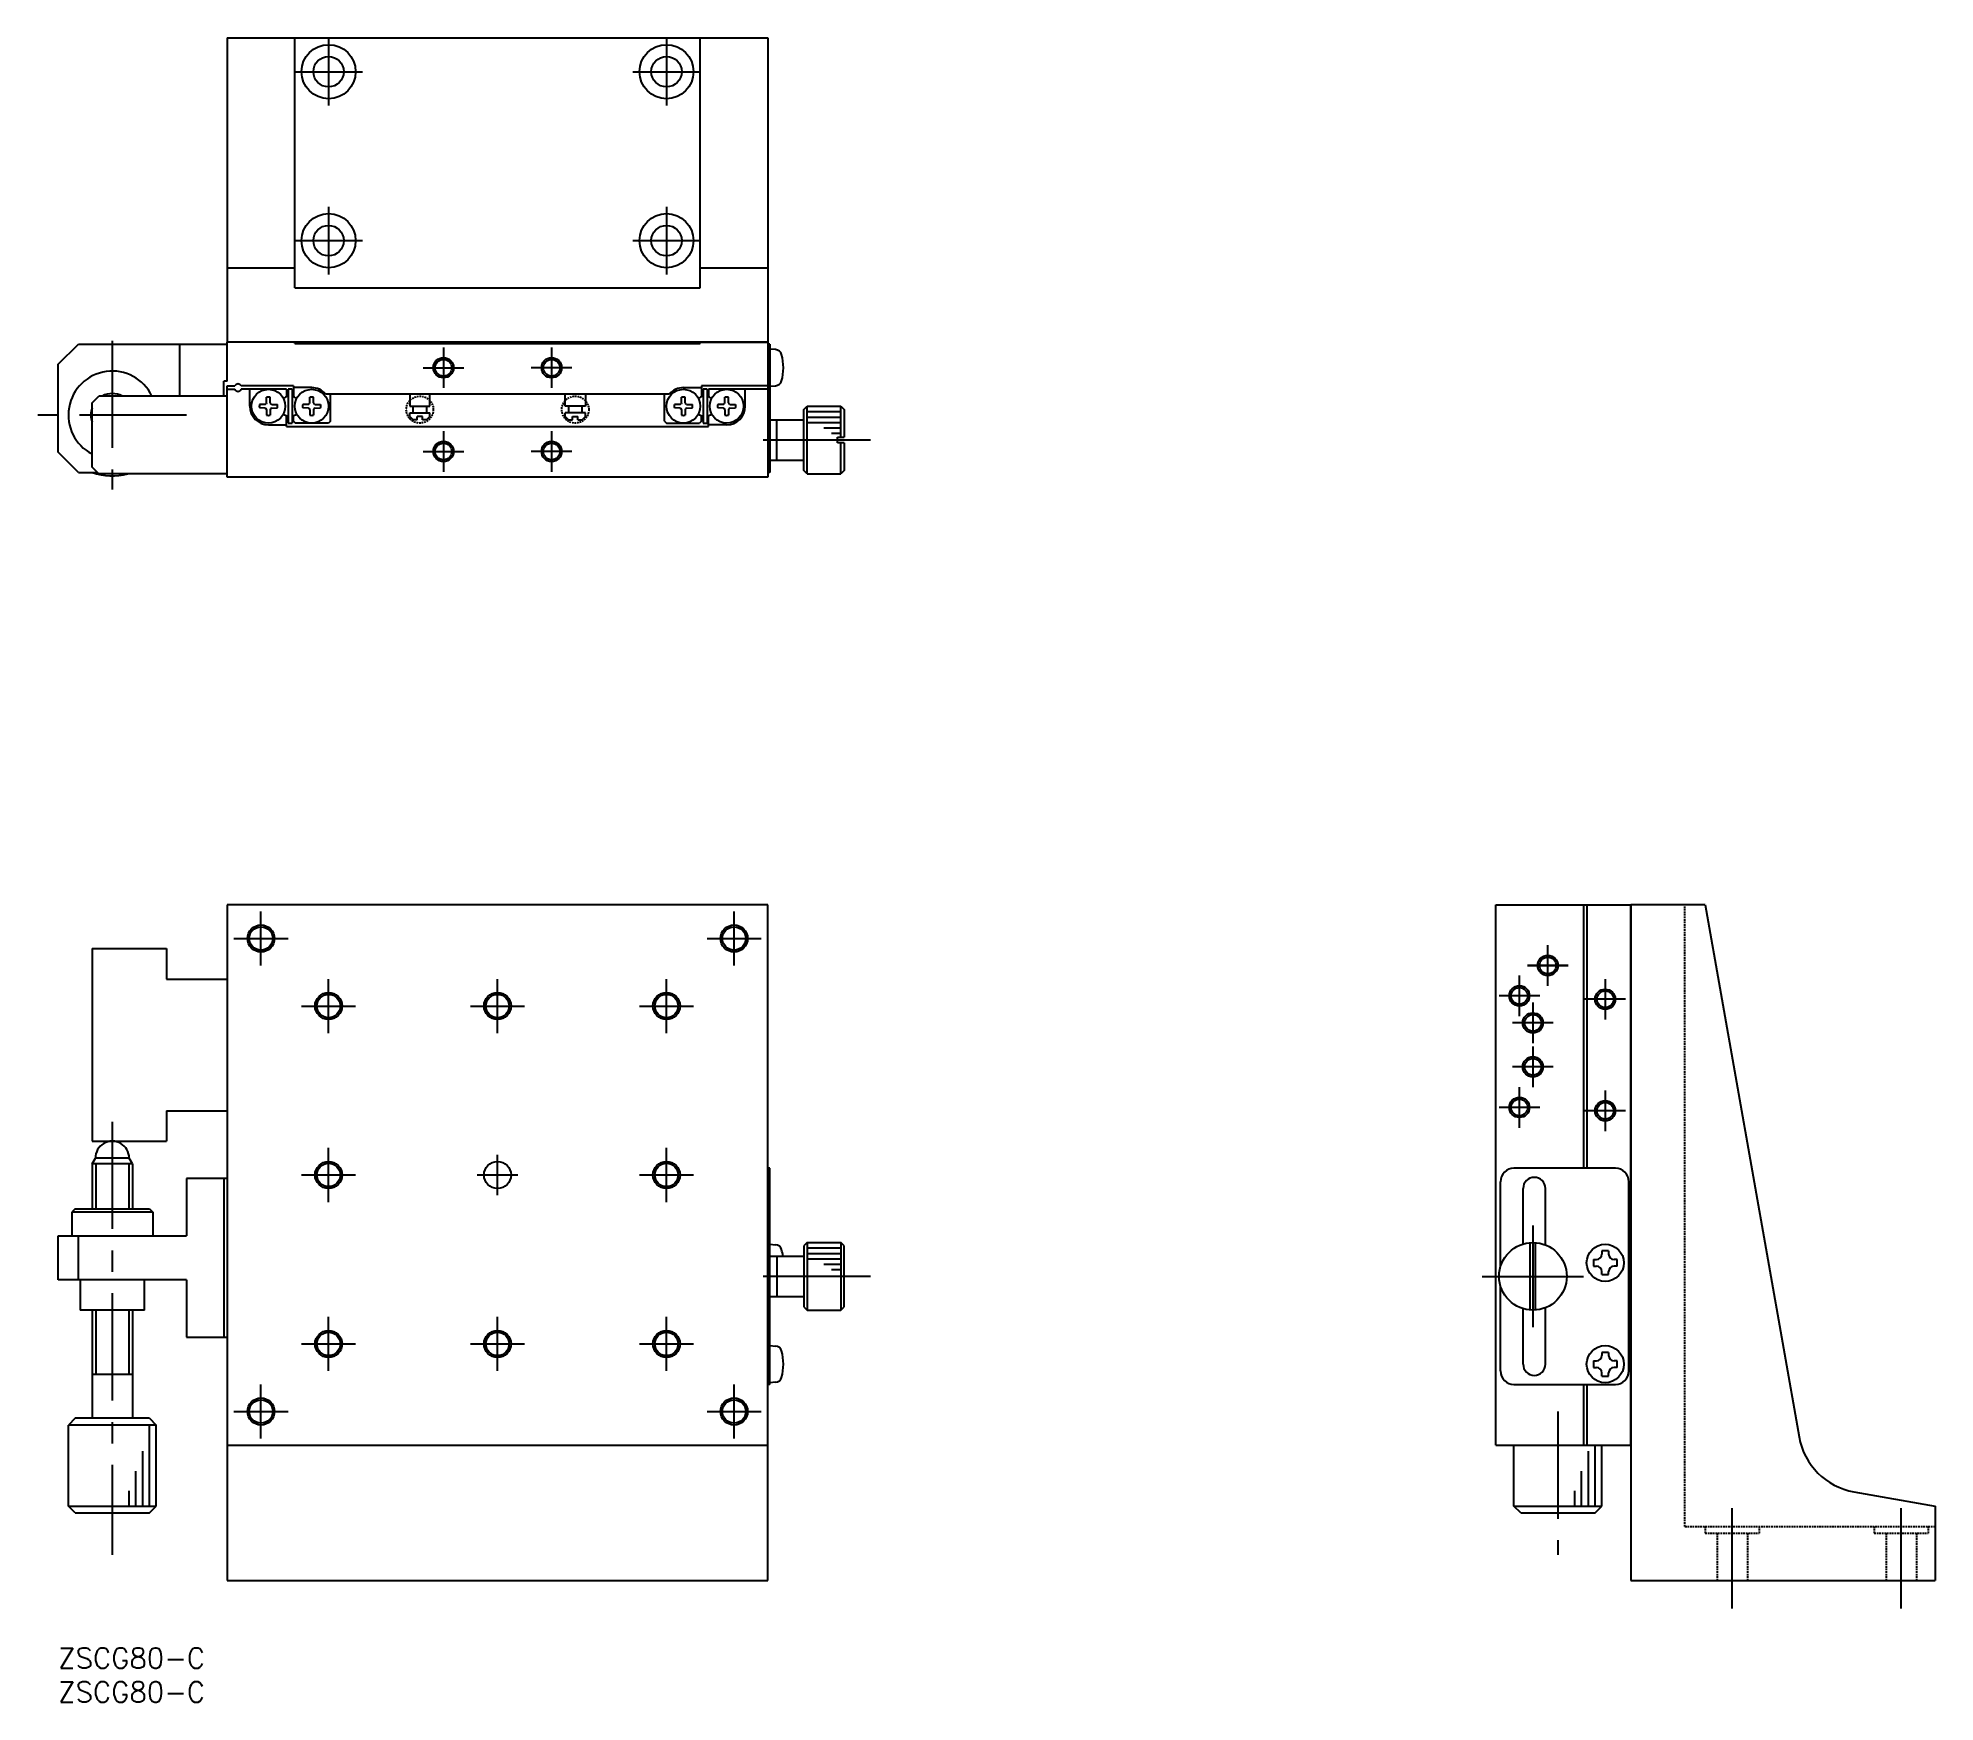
# Model space of a CAD drawing. Extents: x -3 to 278, y -8 to 238.
import ezdxf

# ---------------------------------------------------------------- set-up
doc = ezdxf.new("R2010")
doc.units = 0
doc.header["$LTSCALE"] = 0.5
doc.linetypes.add('CENTER', pattern=[50.8, 31.75, -6.35, 6.35, -6.35])
doc.linetypes.add('DASHED', pattern=[0.75, 0.5, -0.25])
for name, color, linetype in [('MSM_CENTER', 1, 'CENTER'), ('MSM_CONTINUOUS', 7, 'CONTINUOUS'), ('MSM_DASHED', 4, 'DASHED'), ('MSM_NARROW', 5, 'CONTINUOUS'), ('MSM_PART_NUMBER', 7, 'CONTINUOUS')]:
    doc.layers.add(name, color=color, linetype=linetype)
doc.styles.get("Standard").update_dxf_attribs({"font": 'txt.shx', "height": 1, "bigfont": 'bigfont.shx'})

# ---------------------------------------------------------------- blocks, each defined once
blk = doc.blocks.new('*U2')
at = {"layer": 'MSM_PART_NUMBER'}
blk.add_text('ZSCG80-C', height=3, dxfattribs=at).set_placement((0, -3))
blk = doc.blocks.new('*U3')
at = {"layer": 'MSM_PART_NUMBER'}
blk.add_text('ZSCG80-C', height=3, dxfattribs=at).set_placement((0, -8))

msp = doc.modelspace()

# ---------------------------------------------------------------- linework, layer by layer
at = {"layer": 'MSM_CENTER'}
for p, q in [((39.999993, 238.262876), (39.999993, 228.262877)), ((89.999993, 238.262876), (89.999993, 228.262877)), ((34.99999, 233.262875), (44.999994, 233.262875)), ((84.99999, 233.262875), (94.999994, 233.262875)), ((39.999993, 213.262877), (39.999993, 203.262874)), ((89.999993, 213.262877), (89.999993, 203.262874)), ((34.99999, 208.262874), (44.999994, 208.262874)), ((84.99999, 208.262874), (94.999994, 208.262874)), ((7.999993, 193.462874), (7.999993, 171.462874)), ((56.999999, 192.462876), (56.999998, 186.462874)), ((72.999996, 192.462875), (72.999996, 186.462873)), ((53.999997, 189.462876), (59.999998, 189.462875)), ((75.999997, 189.462874), (69.999996, 189.462874)), ((18.999993, 182.462874), (-3.000007, 182.462874)), ((56.999997, 180.062872), (56.999995, 174.06287)), ((72.999996, 180.06287), (72.999996, 174.062868)), ((53.999995, 177.062871), (59.999996, 177.06287)), ((75.999997, 177.062869), (69.999996, 177.062869)), ((120.167994, 178.762875), (102.90574, 178.762875)), ((29.999998, 101.000003), (29.999998, 109.000003)), ((99.999998, 101.000003), (99.999998, 109.000003)), ((25.999998, 105.000003), (33.999998, 105.000003)), ((95.999998, 105.000003), (103.999998, 105.000003)), ((220.39505, 98.000001), (220.39505, 104.000004)), ((220.39505, 98.000004), (220.39505, 104.000003)), ((39.999998, 91.000003), (39.999998, 99.000003)), ((64.999998, 91.000003), (64.999998, 99.000003)), ((89.999998, 91.000003), (89.999998, 99.000003)), ((216.191142, 93.499997), (216.191142, 99.5)), ((223.395051, 101.000003), (217.395049, 101.000003)), ((217.39505, 101.000003), (223.395049, 101.000003)), ((228.891144, 99.000005), (228.891144, 93.000002)), ((219.191143, 96.499999), (213.191141, 96.499999)), ((218.191148, 95.5), (218.191148, 89.499997)), ((231.891145, 96.000003), (225.891143, 96.000003)), ((35.999998, 95.000003), (43.999998, 95.000003)), ((60.999998, 95.000003), (68.999998, 95.000003)), ((85.999998, 95.000003), (93.999998, 95.000003)), ((221.191149, 92.499998), (215.191147, 92.499998)), ((218.191148, 89.000001), (218.191148, 82.999998)), ((221.191149, 85.999999), (215.191147, 85.999999)), ((216.191142, 76.999997), (216.191142, 83)), ((228.891144, 82.500002), (228.891144, 76.499999)), ((219.191143, 79.999999), (213.191141, 79.999999)), ((231.891145, 79.5), (225.891143, 79.5)), ((7.999999, 77.888636), (7.999999, 13.779614)), ((39.999998, 66.000003), (39.999998, 74.000003)), ((64.999998, 67.000003), (64.999998, 73.000003)), ((89.999998, 66.000003), (89.999998, 74.000003)), ((35.999998, 70.000003), (43.999998, 70.000003)), ((61.999998, 70.000003), (67.999998, 70.000003)), ((85.999998, 70.000003), (93.999998, 70.000003)), ((218.19114, 62.499996), (218.191143, 47.500002)), ((120.167994, 54.999999), (102.90574, 54.999999)), ((210.691146, 54.999999), (225.69114, 54.999999)), ((39.999998, 41.000003), (39.999998, 49.000003)), ((64.999998, 41.000003), (64.999998, 49.000003)), ((89.999998, 41.000003), (89.999998, 49.000003)), ((35.999998, 45.000003), (43.999998, 45.000003)), ((60.999998, 45.000003), (68.999998, 45.000003)), ((85.999998, 45.000003), (93.999998, 45.000003)), ((29.999998, 31.000003), (29.999998, 39.000003)), ((99.999998, 31.000003), (99.999998, 39.000003)), ((25.999998, 35.000003), (33.999998, 35.000003)), ((95.999998, 35.000003), (103.999998, 35.000003)), ((221.891143, 35.000006), (221.891143, 13.779609)), ((247.691141, 5.825605), (247.691141, 20.689476)), ((272.691144, 5.825605), (272.691144, 20.689476))]:
    msp.add_line(p, q, dxfattribs=at)
at = {"layer": 'MSM_CONTINUOUS'}
for p, q in [((24.999994, 238.262876), (104.999993, 238.262876)), ((24.999994, 238.262876), (24.999994, 193.262874)), ((34.999993, 201.262874), (34.999993, 238.262876)), ((94.999994, 201.262874), (94.999994, 238.262876)), ((104.999993, 238.262876), (104.999993, 193.262874)), ((24.999994, 204.262875), (34.999993, 204.262875)), ((94.999994, 204.262875), (104.999993, 204.262875)), ((34.999993, 201.262874), (94.999994, 201.262874)), ((0, 189.962874), (3, 192.962874)), ((3, 192.962874), (24.999994, 192.962874)), ((17.999993, 185.262872), (17.999993, 192.962874)), ((104.999993, 193.262872), (24.999994, 193.262872)), ((34.999994, 193.262872), (24.999994, 193.262872)), ((24.999994, 187.462874), (24.999994, 193.262872)), ((34.999994, 193.062872), (34.999994, 193.262872)), ((34.999994, 193.062872), (94.999994, 193.062872)), ((94.999994, 193.262872), (104.999994, 193.262872)), ((94.999994, 193.062872), (94.999994, 193.262872)), ((104.999996, 193.262874), (104.999996, 173.262872)), ((105.299996, 192.962872), (104.999996, 192.962872)), ((105.299996, 192.962872), (105.299996, 173.962872)), ((106.147245, 192.138747), (105.299996, 192.212872)), ((0, 176.962874), (0, 189.962874)), ((4.999993, 184.262872), (5.999993, 185.262872)), ((24.999994, 185.262872), (5.999993, 185.262872)), ((24.499993, 185.262872), (24.499993, 187.462874)), ((24.999994, 187.462874), (24.499993, 187.462874)), ((24.999994, 173.262872), (24.999994, 186.762871)), ((24.999999, 186.76288), (26.14174, 186.76288)), ((24.999999, 186.262881), (26.14174, 186.262881)), ((34.8, 186.762878), (27.058255, 186.76288)), ((33.8, 186.26288), (27.058255, 186.262881)), ((28.349998, 183.76288), (28.349998, 186.262879)), ((33.799999, 186.262877), (33.799998, 185.177092)), ((33.999999, 186.262878), (33.999997, 181.262878)), ((34.599999, 186.262878), (33.999999, 186.262878)), ((34.599999, 186.262878), (34.599997, 181.262878)), ((34.799999, 186.762877), (34.799998, 185.177091)), ((37.499999, 186.512876), (34.799999, 186.512877)), ((90.420931, 185.56287), (39.579067, 185.56287)), ((40.299997, 181.562875), (40.299999, 185.562873)), ((51.999997, 185.562877), (51.999997, 183.762878)), ((54.999999, 183.76287), (54.999999, 185.562869)), ((74.999997, 183.76287), (74.999997, 185.562869)), ((77.999998, 185.562877), (77.999998, 183.762878)), ((89.699996, 181.562871), (89.699996, 185.562869)), ((92.499995, 186.512872), (95.199995, 186.512872)), ((95.199996, 186.762871), (95.199996, 185.177086)), ((104.999997, 186.762863), (95.199997, 186.762865)), ((95.399997, 186.262873), (95.399995, 181.262873)), ((95.999997, 186.262872), (95.399997, 186.262873)), ((95.999997, 186.262872), (95.999995, 181.262872)), ((96.199996, 186.262871), (96.199996, 185.177086)), ((104.999997, 186.262863), (96.199997, 186.262865)), ((101.649996, 183.762872), (101.649996, 186.262872)), ((105.299996, 186.712872), (106.147245, 186.786996)), ((4.999993, 174.762872), (4.999993, 184.262872)), ((30.618138, 184.037591), (29.775271, 184.022879)), ((30.618138, 183.488167), (29.775271, 183.502879)), ((30.618138, 184.037591), (30.752152, 184.097258)), ((30.618138, 183.488167), (30.752151, 183.4285)), ((30.82559, 183.263554), (30.752151, 183.4285)), ((30.82559, 184.262204), (30.752152, 184.097258)), ((30.82559, 184.262204), (30.839998, 185.087605)), ((30.82559, 183.263554), (30.839997, 182.438153)), ((31.374405, 183.263554), (31.359997, 182.438152)), ((31.374405, 184.262204), (31.359998, 185.087605)), ((31.374405, 184.262204), (31.447844, 184.097258)), ((31.374405, 183.263554), (31.447843, 183.4285)), ((31.581857, 183.488167), (31.447843, 183.4285)), ((31.581857, 184.037591), (31.447844, 184.097258)), ((31.581857, 184.037591), (32.424724, 184.022879)), ((31.581857, 183.488167), (32.424724, 183.502879)), ((37.018139, 184.03759), (36.175272, 184.022878)), ((37.018139, 183.488165), (36.175272, 183.502878)), ((37.018139, 184.03759), (37.152153, 184.097256)), ((37.018139, 183.488165), (37.152153, 183.428498)), ((37.225591, 184.262202), (37.152153, 184.097256)), ((37.225591, 183.263552), (37.152153, 183.428498)), ((37.225591, 184.262202), (37.239999, 185.087604)), ((37.225591, 183.263552), (37.239998, 182.438151)), ((37.774406, 183.263552), (37.759998, 182.438151)), ((37.774406, 184.262202), (37.759999, 185.087604)), ((37.774406, 184.262202), (37.847845, 184.097256)), ((37.774406, 183.263552), (37.847845, 183.428498)), ((37.981859, 184.037589), (37.847845, 184.097256)), ((37.981858, 183.488165), (37.847845, 183.428498)), ((37.981858, 183.488165), (38.824725, 183.502877)), ((37.981859, 184.037589), (38.824725, 184.022877)), ((51.999997, 183.762878), (54.999998, 183.762878)), ((51.999997, 182.762878), (54.999998, 182.762878)), ((51.999998, 182.262882), (51.999997, 182.762874)), ((52.499997, 182.762878), (52.499997, 183.762878)), ((54.499997, 183.762878), (54.499997, 182.762878)), ((54.999999, 182.262874), (54.999999, 182.762866)), ((77.999998, 183.762878), (74.999997, 183.762878)), ((77.999998, 182.762878), (74.999997, 182.762878)), ((74.999997, 182.262874), (74.999997, 182.762866)), ((75.499998, 183.762878), (75.499998, 182.762878)), ((77.499998, 182.762878), (77.499998, 183.762878)), ((77.999998, 182.262882), (77.999998, 182.762874)), ((92.018135, 184.037585), (91.175269, 184.022872)), ((92.018135, 183.48816), (91.175269, 183.502872)), ((92.018135, 184.037585), (92.152149, 184.097252)), ((92.018135, 183.48816), (92.152149, 183.428493)), ((92.225588, 184.262197), (92.152149, 184.097252)), ((92.225588, 183.263548), (92.152149, 183.428493)), ((92.225588, 184.262197), (92.239995, 185.087599)), ((92.225588, 183.263548), (92.239995, 182.438146)), ((92.774403, 184.262197), (92.759995, 185.087599)), ((92.774403, 183.263548), (92.759995, 182.438146)), ((92.774403, 184.262197), (92.847841, 184.097252)), ((92.774403, 183.263548), (92.847841, 183.428493)), ((92.981855, 184.037585), (92.847841, 184.097252)), ((92.981855, 183.48816), (92.847841, 183.428493)), ((92.981855, 184.037585), (93.824722, 184.022872)), ((92.981855, 183.48816), (93.824722, 183.502872)), ((98.418136, 184.037585), (97.57527, 184.022872)), ((98.418136, 183.48816), (97.57527, 183.502872)), ((98.418136, 184.037585), (98.55215, 184.097252)), ((98.418136, 183.48816), (98.55215, 183.428493)), ((98.625589, 184.262197), (98.55215, 184.097252)), ((98.625589, 183.263548), (98.55215, 183.428493)), ((98.625589, 184.262197), (98.639996, 185.087599)), ((98.625589, 183.263548), (98.639996, 182.438146)), ((99.174404, 184.262197), (99.159996, 185.087599)), ((99.174404, 183.263548), (99.159996, 182.438146)), ((99.174404, 184.262197), (99.247842, 184.097252)), ((99.174404, 183.263548), (99.247842, 183.428493)), ((99.381856, 184.037585), (99.247842, 184.097252)), ((99.381856, 183.48816), (99.247842, 183.428493)), ((99.381856, 184.037585), (100.224723, 184.022872)), ((99.381856, 183.48816), (100.224723, 183.502872)), ((110.299993, 183.262872), (110.799993, 183.762872)), ((110.299993, 174.262872), (110.299993, 183.262872)), ((110.799993, 173.762872), (110.799993, 183.762872)), ((110.799993, 183.762872), (115.799993, 183.762872)), ((115.799989, 179.162864), (115.799989, 183.762868)), ((115.799993, 183.762872), (116.299992, 183.262872)), ((116.299992, 183.262868), (116.299992, 179.162867)), ((31.099997, 181.012879), (33.799997, 181.012878)), ((33.799997, 180.762877), (33.799997, 182.348665)), ((33.799997, 180.762877), (96.199996, 180.762877)), ((33.999997, 181.262878), (34.599997, 181.262878)), ((34.799997, 181.562877), (35.099997, 181.262876)), ((34.799998, 181.562877), (34.799998, 182.348664)), ((39.999997, 181.262875), (35.099997, 181.262876)), ((40.299997, 181.562875), (39.999997, 181.262875)), ((51.999998, 182.262882), (52.499997, 181.762882)), ((53.099998, 181.762882), (52.499997, 181.762882)), ((53.099998, 181.762882), (53.099998, 182.262882)), ((53.899997, 182.262882), (53.099998, 182.262882)), ((53.899997, 181.762882), (53.899997, 182.262882)), ((54.499997, 181.762882), (53.899997, 181.762882)), ((54.999999, 182.262883), (54.499997, 181.762882)), ((74.999997, 182.262883), (75.499998, 181.762882)), ((75.499998, 181.762882), (76.099998, 181.762882)), ((76.099998, 182.262882), (76.899997, 182.262882)), ((76.099998, 181.762882), (76.099998, 182.262882)), ((76.899997, 181.762882), (76.899997, 182.262882)), ((76.899997, 181.762882), (77.499998, 181.762882)), ((77.999998, 182.262882), (77.499998, 181.762882)), ((89.699996, 181.562871), (89.999996, 181.262871)), ((89.999996, 181.262871), (94.899996, 181.262871)), ((95.199996, 181.562871), (94.899996, 181.262871)), ((95.199996, 181.562871), (95.199996, 182.348658)), ((95.399995, 181.262873), (95.999995, 181.262872)), ((96.199996, 180.762871), (96.199996, 182.348659)), ((98.899996, 181.012872), (96.199996, 181.012872)), ((105.299996, 181.762875), (110.299993, 181.762875)), ((106.299996, 175.762872), (106.299996, 181.762875)), ((3, 173.962875), (0, 176.962874)), ((115.299993, 179.162867), (116.299989, 179.162867)), ((115.299993, 178.362867), (115.299993, 179.162867)), ((116.299989, 178.362867), (115.299993, 178.362867)), ((115.799989, 173.762869), (115.799989, 178.362864)), ((116.299992, 178.362864), (116.299992, 174.262872)), ((5.999993, 173.762871), (4.999993, 174.762872)), ((105.299996, 175.762872), (110.299993, 175.762872)), ((110.799993, 173.762872), (110.299993, 174.262872)), ((116.299992, 174.262872), (115.799993, 173.762872)), ((3, 173.962875), (5.799989, 173.962875)), ((24.999994, 173.762871), (5.999993, 173.762871)), ((104.999996, 173.262872), (24.999994, 173.262872)), ((105.299996, 173.962872), (104.999996, 173.962872)), ((110.799993, 173.762872), (115.799993, 173.762872)), ((24.999994, 110.000001), (24.999994, 30.000002)), ((104.999996, 110.000001), (24.999994, 110.000001)), ((24.999997, 110.000002), (24.999997, 10)), ((104.999996, 10), (104.999996, 110.000002)), ((104.999996, 30.000002), (104.999996, 110.000001)), ((212.691142, 29.999999), (212.691142, 110.000001)), ((212.691142, 110.000001), (232.691144, 110.000001)), ((225.691144, 110.000001), (225.691144, 71.000001)), ((226.191144, 110.000001), (226.191144, 71.000001)), ((232.691144, 110.000001), (232.691144, 29.999999)), ((232.691144, 29.999999), (232.691144, 110.000001)), ((232.691144, 110.000001), (232.691144, 9.999999)), ((243.691142, 110.000001), (232.691144, 110.000001)), ((243.691142, 109.999985), (257.580898, 31.227272)), ((4.999999, 103.499996), (4.999999, 75)), ((4.999999, 103.499996), (15.999995, 103.499996)), ((15.999995, 103.499996), (15.999995, 98.999992)), ((15.999995, 98.999992), (24.999994, 98.999992)), ((15.999995, 79.500002), (24.999994, 79.500002)), ((15.999995, 79.500002), (15.999995, 75)), ((4.999999, 75), (15.999995, 75)), ((4.999999, 71.633969), (5.500003, 72.500002)), ((10.999999, 71.633969), (4.999999, 71.633969)), ((4.999999, 71.633969), (4.999999, 65.000001)), ((10.499994, 72.500002), (5.499998, 72.500002)), ((10.999999, 71.633969), (10.499994, 72.500002)), ((10.999999, 71.633969), (10.999999, 65.000001)), ((105.299996, 71.000001), (104.999996, 71.000001)), ((105.299996, 39.000001), (105.299996, 71.000001)), ((230.391144, 71.000001), (215.391144, 71.000001)), ((24.999994, 69.500003), (18.999995, 69.500003)), ((18.999995, 69.500003), (18.999995, 61.000001)), ((24.499994, 69.500003), (24.499994, 45.999999)), ((213.391144, 56.399991), (213.391144, 69.000001)), ((216.741144, 59.785129), (216.741144, 68.000001)), ((220.041144, 59.645154), (220.041144, 68.000001)), ((232.391144, 41.000001), (232.391144, 69.000001)), ((2.5, 65.000001), (2, 64.500001)), ((2.5, 65.000001), (13.499999, 65.000001)), ((13.499999, 65.000001), (13.999999, 64.500001)), ((13.999999, 64.500001), (2, 64.500001)), ((2, 64.500001), (2, 61.000001)), ((13.999999, 64.500001), (13.999999, 61.000001)), ((0, 61.000001), (18.999995, 61.000001)), ((0, 54.500002), (0, 61.000001)), ((3, 54.500002), (3, 61.000001)), ((105.299996, 59.750001), (106.147245, 59.675876)), ((110.799993, 59.999999), (110.299993, 59.499999)), ((110.299993, 59.499999), (110.299993, 50.499996)), ((110.799993, 59.999999), (115.799993, 59.999999)), ((110.799993, 59.999999), (110.799993, 50)), ((115.799993, 59.999999), (115.799993, 50)), ((116.299992, 59.499999), (115.799993, 59.999999)), ((116.299992, 50.499996), (116.299992, 59.499999)), ((217.791141, 50.016027), (217.791141, 59.983971)), ((218.591138, 50.016027), (218.591138, 59.983971)), ((105.299996, 57.999996), (110.299993, 57.999996)), ((106.299996, 57.999996), (106.299996, 51.999999)), ((227.141145, 57.500001), (227.141145, 56.500001)), ((227.141145, 57.500001), (227.591144, 57.500001)), ((227.141145, 56.500001), (227.591144, 56.500001)), ((229.391144, 58.750001), (228.391144, 58.750001)), ((228.391144, 58.750001), (228.391144, 58.300002)), ((229.391144, 58.750001), (229.391144, 58.300002)), ((230.641144, 57.500001), (230.191145, 57.500001)), ((230.641144, 56.500001), (230.191145, 56.500001)), ((230.641144, 56.500001), (230.641144, 57.500001)), ((18.999995, 54.500002), (0, 54.500002)), ((3.249999, 54.500002), (3.249999, 50.000001)), ((12.749999, 50.000001), (12.749999, 54.500002)), ((18.999995, 54.500002), (18.999995, 45.999999)), ((213.391144, 41.000001), (213.391144, 53.600007)), ((228.391144, 55.250001), (228.391144, 55.700001)), ((228.391144, 55.250001), (229.391144, 55.250001)), ((229.391144, 55.250001), (229.391144, 55.700001)), ((105.299996, 51.999999), (110.299993, 51.999999)), ((12.749999, 50.000001), (3.249999, 50.000001)), ((4.999999, 50.000001), (4.999999, 34.000001)), ((10.999999, 50.000001), (10.999999, 34.000001)), ((110.299993, 50.499996), (110.799993, 50)), ((110.799993, 50), (115.799993, 50)), ((115.799993, 50), (116.299992, 50.499996)), ((216.741144, 42.000001), (216.741144, 50.214868)), ((220.041144, 42.000001), (220.041144, 50.354844)), ((18.999995, 45.999999), (24.999994, 45.999999)), ((105.299996, 44.750001), (106.147245, 44.675876)), ((227.141145, 42.500001), (227.141145, 41.500001)), ((227.141145, 42.500001), (227.591144, 42.500001)), ((229.391144, 43.750001), (228.391144, 43.750001)), ((228.391144, 43.750001), (228.391144, 43.300002)), ((229.391144, 43.750001), (229.391144, 43.300002)), ((230.641144, 42.500001), (230.191145, 42.500001)), ((230.641144, 41.500001), (230.641144, 42.500001)), ((4.999999, 40.500001), (10.999999, 40.500001)), ((106.147245, 39.324126), (105.299996, 39.250001)), ((227.141145, 41.500001), (227.591144, 41.500001)), ((228.391144, 40.250001), (228.391144, 40.700001)), ((228.391144, 40.250001), (229.391144, 40.250001)), ((229.391144, 40.250001), (229.391144, 40.700001)), ((230.641144, 41.500001), (230.191145, 41.500001)), ((105.299996, 39.000001), (104.999996, 39.000001)), ((215.391144, 39.000001), (230.391144, 39.000001)), ((225.691144, 39.000001), (225.691144, 29.999999)), ((226.191144, 39.000001), (226.191144, 29.999999)), ((2.499999, 34.000001), (1.499999, 33.000001)), ((13.499999, 34.000001), (2.499999, 34.000001)), ((13.499999, 34.000001), (14.499999, 33.000001)), ((14.499999, 33.000001), (1.499999, 33.000001)), ((1.499999, 21), (1.499999, 33.000001)), ((14.499999, 21), (14.499999, 33.000001)), ((24.999994, 30.000002), (104.999996, 30.000002)), ((212.691142, 29.999999), (232.691144, 29.999999)), ((215.391143, 20.999995), (215.391143, 29.999999)), ((228.391143, 20.999995), (228.391143, 29.999999)), ((265.692483, 23.115678), (277.691127, 20.999999)), ((1.499999, 21), (14.499999, 21)), ((2.499999, 20), (1.499999, 21)), ((2.499999, 20), (13.499999, 20)), ((13.499999, 20), (14.499999, 21)), ((215.391143, 20.999995), (228.391143, 20.999995)), ((216.391143, 19.999995), (215.391143, 20.999995)), ((216.391143, 19.999995), (227.391143, 19.999995)), ((227.391143, 19.999995), (228.391143, 20.999995)), ((277.691143, 20.999997), (277.691143, 9.999999)), ((24.999997, 10), (104.999996, 10)), ((232.691144, 9.999999), (277.691143, 9.999999))]:
    msp.add_line(p, q, dxfattribs=at)
for centre, radius in [((39.999993, 233.262875), 4), ((89.999993, 233.262875), 4), ((39.999993, 233.262875), 2.250002), ((89.999993, 233.262875), 2.250002), ((39.999993, 208.262874), 4), ((89.999993, 208.262874), 4), ((39.999993, 208.262874), 2.250002), ((89.999993, 208.262874), 2.250002), ((56.999998, 189.462875), 1.2295), ((72.999996, 189.462874), 1.2295), ((31.099998, 183.762879), 2.5), ((37.499998, 183.762877), 2.5), ((92.499996, 183.762872), 2.5), ((98.899996, 183.762872), 2.5), ((56.999998, 177.06287), 1.2295), ((72.999996, 177.062869), 1.2295), ((29.999998, 105.000003), 1.7295), ((99.999998, 105.000003), 1.7295), ((220.39505, 101.000003), 1.2295), ((39.999998, 95.000003), 1.7295), ((64.999998, 95.000003), 1.7295), ((89.999998, 95.000003), 1.7295), ((216.191142, 96.499999), 1.2295), ((228.891144, 96.000003), 1.2295), ((218.191148, 92.499998), 1.2295), ((218.191148, 86), 1.2295), ((216.191142, 79.999998), 1.2295), ((228.891144, 79.5), 1.2295), ((39.999998, 70.000003), 1.7295), ((64.999998, 70.000003), 2), ((89.999998, 70.000003), 1.7295), ((218.191143, 54.999999), 4.999997), ((228.891144, 57.000001), 2.75), ((39.999998, 45.000003), 1.7295), ((64.999998, 45.000003), 1.7295), ((89.999998, 45.000003), 1.7295), ((228.891144, 42.000001), 2.75), ((29.999998, 35.000003), 1.7295), ((99.999998, 35.000003), 1.7295)]:
    msp.add_circle(centre, radius, dxfattribs=at)
for centre, radius, start, end in [((106.060089, 191.142552), 1, 16.257028, 85), ((100.299996, 189.462872), 7, 343.742972, 16.257028), ((7.999993, 182.462874), 6.499994, 25.516393, 242.513546), ((7.999993, 182.462874), 3.175, 61.871092, 118.128908), ((26.599997, 186.56288), 0.5, 23.578166, 156.421809), ((26.599997, 186.462881), 0.5, 203.578166, 336.421809), ((37.499998, 183.762876), 2.75, 40.885095, 89.999985), ((92.499995, 183.762872), 2.75, 90, 139.11489), ((106.060089, 187.783191), 1, 275, 343.742972), ((7.999993, 182.462874), 3.175, 160.888263, 199.111737), ((31.099998, 183.762879), 2.75, 179.999985, 269.999985), ((31.099998, 183.762879), 1.35, 168.895861, 191.104108), ((31.099998, 183.762879), 1.35, 78.895861, 101.104108), ((31.099998, 183.762879), 1.35, 348.895861, 11.104108), ((34.299998, 183.762878), 1.5, 229.458363, 258.463018), ((34.299998, 183.762878), 1.5, 101.536952, 130.541607), ((34.299998, 183.762878), 1.5, 281.536936, 310.541607), ((34.299998, 183.762878), 1.5, 49.458363, 78.463034), ((37.499999, 183.762877), 1.35, 168.895861, 191.104108), ((37.499999, 183.762877), 1.35, 78.895861, 101.104108), ((37.499999, 183.762877), 1.35, 348.895861, 11.104108), ((92.499995, 183.762872), 1.35, 168.895876, 191.104124), ((92.499995, 183.762872), 1.35, 78.895876, 101.104124), ((92.499995, 183.762872), 1.35, 348.895876, 11.104124), ((95.699996, 183.762872), 1.5, 229.458363, 258.463018), ((95.699996, 183.762872), 1.5, 101.536952, 130.541607), ((95.699996, 183.762872), 1.5, 281.536936, 310.541607), ((95.699996, 183.762872), 1.5, 49.458363, 78.463034), ((98.899996, 183.762872), 1.35, 168.895876, 191.104124), ((98.899996, 183.762872), 1.35, 78.895876, 101.104124), ((98.899996, 183.762872), 2.75, 270, 0), ((98.899996, 183.762872), 1.35, 348.895876, 11.104124), ((31.099998, 183.762879), 1.35, 258.895861, 281.104108), ((37.499999, 183.762877), 1.35, 258.895861, 281.104108), ((92.499995, 183.762872), 1.35, 258.895876, 281.104124), ((98.899996, 183.762872), 1.35, 258.895876, 281.104124), ((7.999993, 182.462874), 9, 250.811844, 284.835037), ((7.999999, 72.500002), 2.499998, 359.999975, 180), ((215.391144, 69.000001), 2, 90, 180), ((230.391144, 69.000001), 2, 0, 90), ((218.391144, 68.000001), 1.65, 0, 180), ((106.060089, 58.679682), 1, 16.257028, 85), ((100.299996, 57.000001), 7, 8.213169, 16.257028), ((227.591144, 58.300002), 0.800001, 270, 0), ((227.591144, 55.700001), 0.800001, 0, 90), ((230.191145, 58.300002), 0.800001, 180, 270), ((230.191145, 55.700001), 0.800001, 90, 180), ((106.060089, 43.679682), 1, 16.257028, 85), ((100.299996, 42.000001), 7, 343.742972, 16.257028), ((227.591144, 43.300002), 0.800001, 270, 0), ((230.191145, 43.300002), 0.800001, 180, 270), ((106.060089, 40.320321), 1, 275, 343.742972), ((215.391144, 41.000001), 2, 180, 270), ((218.391144, 42.000001), 1.65, 180, 0), ((227.591144, 40.700001), 0.800001, 0, 90), ((230.191145, 40.700001), 0.800001, 90, 180), ((230.391144, 41.000001), 2, 270, 0), ((267.428966, 32.96376), 9.999999, 190, 260)]:
    msp.add_arc(centre, radius, start, end, dxfattribs=at)
at = {"layer": 'MSM_DASHED'}
for p, q in [((240.691143, 18), (240.691143, 110.000001)), ((240.691143, 18), (277.691143, 18)), ((243.691142, 18), (243.691142, 16.999999)), ((243.691142, 16.999999), (251.691143, 16.999999)), ((245.441143, 16.999999), (245.441143, 9.999999)), ((249.941144, 16.999999), (249.941144, 9.999999)), ((251.691143, 18), (251.691143, 16.999999)), ((268.691145, 18), (268.691145, 16.999999)), ((268.691145, 16.999999), (276.691144, 16.999999)), ((270.441147, 16.999999), (270.441147, 9.999999)), ((274.941142, 16.999999), (274.941142, 9.999999)), ((276.691144, 18), (276.691144, 16.999999))]:
    msp.add_line(p, q, dxfattribs=at)
for centre in [(53.499997, 183.262878), (76.499998, 183.262878)]:
    msp.add_circle(centre, 2, dxfattribs=at)
at = {"layer": 'MSM_NARROW'}
for p, q in [((110.799989, 182.962878), (115.799989, 182.962878)), ((110.799989, 182.162878), (115.799989, 182.162878)), ((110.799989, 181.362878), (115.799989, 181.362878)), ((113.300982, 180.562878), (115.799989, 180.562878)), ((114.426548, 179.762878), (115.799989, 179.762878)), ((5.541561, 71.638975), (5.541561, 65.005001)), ((10.458561, 71.638975), (10.458561, 65.005001)), ((110.799993, 59.199999), (115.799993, 59.199999)), ((110.799993, 58.399999), (115.799993, 58.399999)), ((110.799993, 57.599999), (115.799993, 57.599999)), ((113.300986, 56.799999), (115.799993, 56.799999)), ((114.426552, 55.999999), (115.799993, 55.999999)), ((5.541561, 50.005001), (5.541561, 40.505001)), ((10.458561, 50.005001), (10.458561, 40.505001)), ((13.499999, 21), (13.499999, 33.000001)), ((12.499999, 21), (12.499999, 29.116194)), ((226.391143, 20.999995), (226.391143, 29.116189)), ((227.391143, 20.999995), (227.391143, 29.999999)), ((11.499999, 21), (11.499999, 26.170643)), ((225.391143, 20.999995), (225.391143, 26.170638)), ((10.499999, 21), (10.499999, 23.234168)), ((224.391143, 20.999995), (224.391143, 23.234163))]:
    msp.add_line(p, q, dxfattribs=at)
for centre, radius in [((56.999998, 189.462875), 1.5), ((72.999996, 189.462874), 1.5), ((56.999998, 177.06287), 1.5), ((72.999996, 177.062869), 1.5), ((29.999998, 105.000003), 2), ((99.999998, 105.000003), 2), ((220.39505, 101.000003), 1.5), ((39.999998, 95.000003), 2), ((64.999998, 95.000003), 2), ((89.999998, 95.000003), 2), ((216.191142, 96.499999), 1.5), ((228.891144, 96.000003), 1.5), ((218.191148, 92.499998), 1.5), ((218.191148, 86), 1.5), ((216.191142, 79.999998), 1.5), ((228.891144, 79.5), 1.5), ((39.999998, 70.000003), 2), ((89.999998, 70.000003), 2), ((39.999998, 45.000003), 2), ((64.999998, 45.000003), 2), ((89.999998, 45.000003), 2), ((29.999998, 35.000003), 2), ((99.999998, 35.000003), 2)]:
    msp.add_circle(centre, radius, dxfattribs=at)

# ---------------------------------------------------------------- block references
at = {"layer": 'MSM_CONTINUOUS'}
for name in ['*U2', '*U3']:
    msp.add_blockref(name, (0, 0), dxfattribs=at)

doc.saveas('drawing.dxf')
